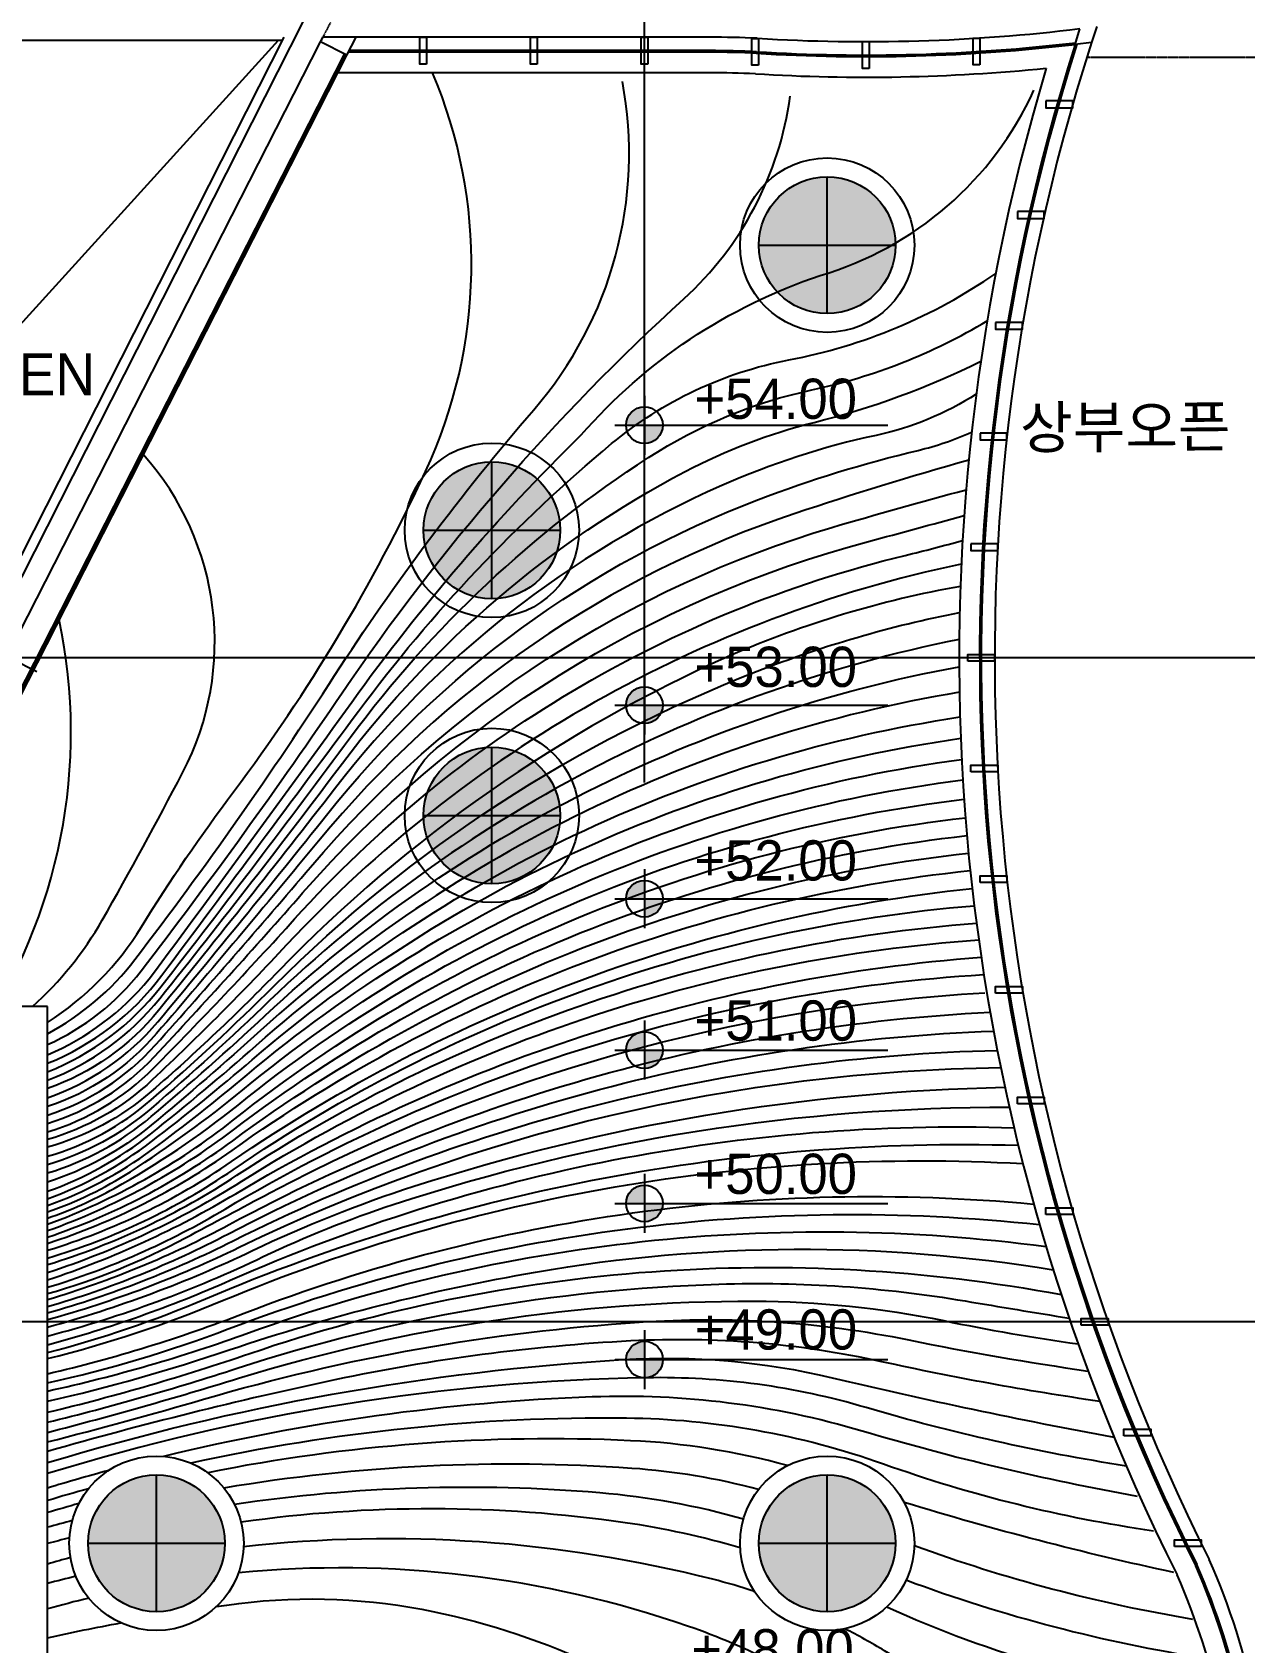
# Model space of a CAD drawing. Header units: metres. Extents: x 630750 to 860239, y 578133 to 726633.
# Drawn here: x 728875 to 746954, y 644627 to 668635 of the extents above; entities that cross this region are included whole.
import ezdxf

# ---------------------------------------------------------------- set-up
doc = ezdxf.new("R2010")
doc.units = ezdxf.units.M
doc.linetypes.add('HIDDEN', pattern=[2, 1, -1])
doc.layers.get('Defpoints').update_dxf_attribs({"color": 8})
doc.layers.add('A-CEN-1', color=1, linetype='Continuous', plot=False)
for name, color, linetype in [('A-ELE-7', 7, 'Continuous'), ('A-ELE9', 9, 'Continuous'), ('A-ETC-1', 7, 'Continuous'), ('A-FIN-5', 8, 'Continuous'), ('A-FLOR-PATT', 23, 'Continuous'), ('A-HAT-1', 9, 'Continuous'), ('A-HAT-253', 253, 'Continuous'), ('A-MULL', 7, 'Continuous'), ('A-STAIR', 4, 'Continuous'), ('A-TXT-M', 3, 'Continuous'), ('A-TXT-S', 3, 'Continuous'), ('A-WIN-GLASS', 4, 'Continuous')]:
    doc.layers.add(name, color=color, linetype=linetype)
doc.styles.add('돋움', font='')
doc.styles.get('돋움').set_extended_font_data('Dotum')

# ---------------------------------------------------------------- blocks, each defined once
blk = doc.blocks.new('MULLION_100X300')
blk.add_lwpolyline([(-100, -50), (-100, 50), (300, 50), (300, -50)], close=True)
blk = doc.blocks.new('SYM_1111')
at = {"layer": 'A-ETC-1'}
h = blk.add_hatch(color=256, dxfattribs=at)
h.paths.add_polyline_path([(-797294.3125, 1544796.3125), (-796884.4375, 1544796.3125), (-796884.4375, 1545206.1875, 0.4142135624)])
h.paths.add_polyline_path([(-796474.5625, 1544796.3125), (-796884.4375, 1544796.3125), (-796884.4375, 1544386.4375, 0.4142135624)])
for p, q in [((-796884.4375, 1545456.1875), (-796884.4375, 1544136.4375)), ((-797544.3125, 1544796.3125), (-791440.5, 1544796.3125))]:
    blk.add_line(p, q, dxfattribs=at)
blk.add_circle((-796884.4375, 1544796.3125), 409.875, dxfattribs=at)

msp = doc.modelspace()

# ---------------------------------------------------------------- hatches: boundary and pattern name
at = {"layer": 'A-HAT-253'}
for points in [[(739708.4, 665460.2, 1), (741748.4, 665460.2, 1)], [(734708.4, 661210.2, 1), (736748.4, 661210.2, 1)], [(734708.4, 656960.2, 1), (736748.4, 656960.2, 1)], [(729708.4, 646110.2, 1), (731748.4, 646110.2, 1)], [(739708.4, 646110.2, 1), (741748.4, 646110.2, 1)]]:
    msp.add_hatch(color=256, dxfattribs=at).paths.add_polyline_path(points)

# ---------------------------------------------------------------- linework, layer by layer
for p, q in [((733173.4, 668491.9, 0), (733208.2, 668560.4, 0)), ((733566.4, 668291.8, 0), (733173.4, 668491.9, 0)), ((733703.1, 668560.4, 0), (733208.2, 668560.4, 0)), ((733566.4, 668291.8, 0), (733703.1, 668560.4, 0))]:
    msp.add_line(p, q)
at = {"color": 0}
for p, q in [((740728.4, 664440.2, 0), (740728.4, 666480.2, 0)), ((739708.4, 665460.2, 0), (741748.4, 665460.2, 0)), ((735728.4, 660190.2, 0), (735728.4, 662230.2, 0)), ((734708.4, 661210.2, 0), (736748.4, 661210.2, 0)), ((735728.4, 655940.2, 0), (735728.4, 657980.2, 0)), ((734708.4, 656960.2, 0), (736748.4, 656960.2, 0)), ((730728.4, 645090.2, 0), (730728.4, 647130.2, 0)), ((740728.4, 645090.2, 0), (740728.4, 647130.2, 0)), ((729708.4, 646110.2, 0), (731748.4, 646110.2, 0)), ((739708.4, 646110.2, 0), (741748.4, 646110.2, 0))]:
    msp.add_line(p, q, dxfattribs=at)
at = {"elevation": 0}
for points in [[(734753.9, 668160.4), (734653.9, 668160.4), (734653.9, 668560.4), (734753.9, 668560.4)], [(736403.2, 668160.4), (736303.2, 668160.4), (736303.2, 668560.4), (736403.2, 668560.4)], [(738054.4, 668160.4), (737954.4, 668160.4), (737954.4, 668560.4), (738054.4, 668560.4)], [(739703.9, 668142.9), (739603.9, 668142.9), (739603.9, 668542.9), (739703.9, 668542.9)], [(741354.3, 668094.9), (741254.3, 668094.9), (741254.3, 668494.9), (741354.3, 668494.9)], [(743003.9, 668148.8), (742903.9, 668148.8), (742903.9, 668548.8), (743003.9, 668548.8)]]:
    msp.add_lwpolyline(points, close=True, dxfattribs=at)
at = {"color": 251, "elevation": 0}
for points in [[(729104.4, 653265.6, 0.137648), (730807.6, 654577.8, 0.0003178), (733739.2, 658514, -0.0593186), (737514.6, 662502, -0.12723), (740156.2, 663749.4, 0.1043665), (743240.3, 665039.1, 0.1030353)], [(742713.5, 660374.2, 0.0580264), (739287.5, 659344.3, 0.0963327), (732549.9, 654643.1, -0.0217368), (730650, 652845.2, -0.1114673), (729104.4, 652016.1)], [(729104.4, 650866.1, 0.0790101), (731878, 652423.1, -0.1398473), (742788.7, 656924.9, -0.1394917)], [(729104.4, 649831.5, 0.0538231), (731160.1, 650663.1, -0.0010123), (732416.7, 651333.3, -0.1079815), (743078, 654316.1, -0.1079815)], [(729104.4, 647312.5, -0.0586206), (737684.3, 648848.6, -0.0733968), (740800.6, 648578.5, 0.0124965), (745006.3, 647690.8, 0.0123925)], [(731622.1, 645166.1, -0.0010002), (731774.8, 645188.7, -0.0832795), (734685.1, 645126.2, -0.1197474), (739393.9, 642989.4, 0.1520197), (743806.1, 641315.4, 0.0429731), (746794.4, 641390.1, 0.0429731)], [(729104.4, 644703.1, -0.0072097), (730194.7, 644924.8, -0.0052243)]]:
    msp.add_lwpolyline(points, format="xyb", dxfattribs=at)
at = {"color": 0}
for centre, radius in [((740728.4, 665460.2, 0), 1300), ((740728.4, 665460.2, 0), 1020), ((735728.4, 661210.2, 0), 1300), ((735728.4, 661210.2, 0), 1020), ((735728.4, 656960.2, 0), 1300), ((735728.4, 656960.2, 0), 1020), ((730728.4, 646110.2, 0), 1300), ((740728.4, 646110.2, 0), 1300), ((730728.4, 646110.2, 0), 1020), ((740728.4, 646110.2, 0), 1020)]:
    msp.add_circle(centre, radius, dxfattribs=at)
at = {"layer": 'A-CEN-1', "linetype": 'Continuous', "ltscale": 0.1}
for p, q in [((738004.4, 657452.7, 0), (738004.4, 706258.8, 0)), ((796986.3, 659310.2, 0), (715754.4, 659310.2, 0)), ((796986.3, 649410.2, 0), (744904.4, 649410.2, 0))]:
    msp.add_line(p, q, dxfattribs=at)
at = {"layer": 'A-CEN-1', "linetype": 'Continuous'}
for p, q in [((733319.4, 669596.6, 0), (726853.4, 656842.8, 0)), ((795684.4, 659310.2, 0), (657202.6, 659310.2, 0)), ((801753.1, 649410.2, 0), (657202.6, 649410.2, 0))]:
    msp.add_line(p, q, dxfattribs=at)
at = {"layer": 'A-ELE-7'}
for p, q in [((729104.4, 654110.2, 0), (728604.4, 654110.2, 0)), ((729104.4, 630126.8, 0), (729104.4, 654110.2, 0))]:
    msp.add_line(p, q, dxfattribs=at)
at = {"layer": 'A-ELE9'}
msp.add_line((732625.8, 668560.2, 0), (728139, 659710.2, 0), dxfattribs=at)
at = {"layer": 'A-FLOR-PATT', "color": 253, "elevation": 0}
for points in [[(729104.4, 653875.7, 0.1135467), (730503.6, 655297.7, -0.0235116), (731877.2, 657313.3, 0.0524593), (734740.3, 662085.6, 0.2121529), (734844.1, 668030.4, 0.2109917)], [(729104.4, 653707, 0.1074822), (730405.3, 654811.5, 0.0198345), (733383.8, 659045.5, -0.0349252), (736352.3, 663005.8, 0.2284666), (737674.3, 667899.9, 0.2212674)], [(729104.4, 653392.4, 0.1196166), (730618.1, 654522.1, 0.0037573), (733640.3, 658650.6, -0.0433213), (737061.1, 662632.4, -0.133218), (740623.5, 665010.2, 0.2181494), (743810.8, 667772.2)], [(729104.4, 653545.1, 0.1249429), (730497.6, 654641.5, 0.0147456), (733497, 658789.8, -0.0590489), (738588.9, 664660.5, 0.1760603), (740176, 667680.3, 0.1681466)], [(729104.4, 653138.2, 0.13352), (730791.8, 654404.5, 0.0058892), (733620.3, 658126.9, -0.0898896), (738061.9, 662293.8, -0.0910227), (740500, 663303.6, 0.0823227), (743113.4, 664333.5, 0.0811704)], [(729104.4, 653013.7, 0.1339696), (730776.1, 654231.2, 0.0072773), (733501.4, 657739.8, -0.110433), (738609.2, 662085.7, -0.0604041), (740531.4, 662818.7, 0.0539857), (743018.5, 663730.9, 0.0539857)], [(742950.4, 663240.5, -0.0896311), (741458.1, 662626, 0.0513377), (739156.4, 661877.5, 0.1244792), (733382.4, 657352.7, -0.0066404), (730761.2, 654055.8, -0.1367194), (729104.4, 652887.7)], [(729104.4, 652752.6, 0.1360926), (730746.5, 653884.6, 0.005884), (733263.5, 656965.6, -0.1341871), (739703.7, 661669.3, -0.0326892), (742083.8, 662402.1, 0.0474635), (742881.8, 662673.8, 0.0455066)], [(728877.8, 654110.2, 0.0788863), (729919.9, 655399.1, 0.0088366), (731118.3, 657597.1, 0.311652), (730533.6, 662336.9)], [(742838.1, 662255.5, 0.0120523), (740251, 661461.2, 0.1409201), (733144.6, 656578.5, -0.0053905), (730728.5, 653707.6, -0.1360724), (729104.4, 652620.4)], [(729104.4, 652493.8, 0.1336037), (730713.1, 653538.2, 0.0062143), (733025.6, 656191.4, -0.1455668), (740798.3, 661253, -0.0072907), (742798.3, 661814.2, -0.007179)], [(729104.4, 652369.6, 0.1308214), (730697.3, 653365, 0.0080798), (732906.7, 655804.3, -0.1487228), (741345.6, 661044.9, 0.0021194), (742769, 661430.6, 0.0020737)], [(729104.4, 652243.5, 0.1248201), (730681.6, 653191.7, 0.0116423), (732787.7, 655417.3, -0.1507974), (741892.9, 660836.7, 0.009174), (742745.3, 661059.7, 0.0088438)], [(742727, 660706.7, 0.1546323), (732668.8, 655030.2, -0.0165405), (730665.8, 653018.5, -0.1186781), (729104.4, 652128.1)], [(729104.4, 651879.1, 0.1081569), (730650.7, 652720.6, 0.0172556), (732482.3, 654421.2, -0.1032239), (739683.1, 659109.4, -0.0444038), (742702.4, 659986.3, -0.0439701)], [(699943.6, 643893.7, 0.1314581), (703698.9, 640975.1, 0.4083216), (718119.7, 646669, -0.2513433), (722685.9, 650204.7, 0.4262954), (729279.1, 659873.8, 0.4262954)], [(742696.1, 659584.7, 0.142752), (732414.5, 654199.3, -0.0139934), (730648.4, 652592.8, -0.1063956), (729104.4, 651753.1)], [(729104.4, 651630.3, 0.1021123), (730649, 652470.1, 0.0120918), (732347.4, 653976.9, -0.1430819), (742695.1, 659176.4, -0.1427054)], [(742699.2, 658796.5, 0.1435112), (732281, 653755.1, -0.0111253), (730650.5, 652343.7, -0.0939936), (729104.4, 651491.4)], [(729104.4, 651357, 0.0824495), (730639, 652210.6, 0.0127872), (732215.4, 653532.2, -0.1443377), (742707.7, 658427.9, -0.1439611)], [(729104.4, 651243.4, 0.0743909), (730652.3, 652098.4, 0.0141932), (732154.9, 653317.4, -0.1429625), (742718.6, 658110.3, -0.1425909)], [(729104.4, 651147.2, 0.0740854), (730659.7, 651975, 0.015295), (732077.6, 653092.8, -0.142218), (742732.7, 657795.3, -0.1418504)], [(729104.4, 651051.1, 0.0601157), (730338.4, 651648.8, 0.0290302), (732010, 652865.5, -0.1412665), (742749.5, 657489.4, -0.1409034)], [(729104.4, 650956.9, 0.0429864), (730097.1, 651400.6, 0.0431403), (731943.7, 652643.4, -0.1409942), (742768.2, 657200.9, -0.1406337)], [(729104.4, 650771.1, 0.0770729), (731874.7, 652273.9, -0.1356025), (742810.8, 656658.9, -0.1352573)], [(729104.4, 650673.1, 0.0775659), (731864.2, 652111.6, -0.1321408), (742834.7, 656398.8, -0.1318043)], [(729104.4, 650581.6, 0.0763154), (731855.7, 651967.9, -0.129117), (742861, 656138.5, -0.128788)], [(729104.4, 650478.1, 0.0763324), (731847.4, 651800.8, -0.1248714), (742890.1, 655872.2, -0.1245532)], [(729104.4, 650362.6, 0.0786321), (731869.4, 651678, -0.1301217), (742920.6, 655614.7, -0.1297888)], [(729104.4, 650263.9, 0.0707976), (731927.8, 651595.5, -0.1274746), (742953.8, 655353.3, -0.1271459)], [(729104.4, 650147.4, 0.0619321), (732001, 651507.7, -0.1238371), (742987.6, 655104.1, -0.1235151)], [(729104.4, 650035.4, 0.0541604), (731909.8, 651321.8, -0.1159807), (743024.5, 654848.2, -0.1156817)], [(729104.4, 649926.3, 0.0613552), (731751.3, 651092.9, -0.1195557), (743064.2, 654588.7, -0.1192516)], [(729104.4, 649743.4, 0.0510258), (731813.3, 650863.2, -0.111415), (743157.9, 654027.7, -0.1111291)], [(729104.4, 649639, 0.0499974), (731799.9, 650723.6, -0.1122736), (743209.3, 653744.8, -0.1119851)], [(729104.4, 649545.7, 0.0477191), (731870.1, 650619.3, -0.1111853), (743264.2, 653458.1, -0.1108971)], [(729104.4, 649444.3, 0.0449736), (731961.7, 650523.1, -0.1100843), (743315.8, 653201.1, -0.1097962)], [(729104.4, 649332.3, 0.0442851), (732161.9, 650475, -0.0335913), (734565.1, 651432.3, -0.0731553), (743377.7, 652907.2, -0.0729052)], [(729104.4, 649198.9, 0.0468509), (732321, 650383.1, -0.032381), (734256.4, 651159.8, -0.0803623), (743443.4, 652609.8, -0.0800964)], [(729104.4, 649068.3, 0.0379257), (731826.4, 650030.9, -0.1122167), (743513.9, 652305.5, -0.1119239)], [(729104.4, 648954, 0.036848), (731458.8, 649755.4, -0.1079604), (743577.3, 652043.5, -0.107688)], [(729104.4, 648862.5, 0.0371369), (731714.4, 649728.2, -0.1129919), (743646.1, 651769.8, -0.1126984)], [(729104.4, 648636.9, 0.0342148), (732034, 649540.4, -0.1156013), (743803, 651167.2, -0.1153312)], [(729104.4, 648503.9, 0.0370454), (731796, 649304.8, -0.1182292), (743894.4, 650860.5, -0.117915)], [(729104.4, 648380.3, 0.0330072), (732099.3, 649247.3, -0.120579), (743991.1, 650533.6, -0.1202472)], [(729104.4, 648226.5, 0.0245672), (731813.9, 648994, -0.0382987), (736379.8, 650153.2, -0.084076), (744098.2, 650186.3, -0.0837099)], [(729104.4, 648062.9, 0.0229698), (732119.3, 648939.8, -0.1289692), (744216.8, 649818.3, -0.1286056)], [(729104.4, 647915.1, 0.0185575), (731930.6, 648720.1, -0.0710542), (739113.4, 649973.3, -0.0495693), (742783.4, 649722.7, 0.0018492), (744334.9, 649466.7, 0.0018092)], [(729104.4, 647763.4, 0.0111397), (731950.1, 648569.8, -0.0752064), (739642.2, 649718.9, -0.0502495), (742465.9, 649429.2, 0.0155201), (744469.7, 649081.8, 0.0152614)], [(729104.4, 647621.6, 0.0086671), (731430.2, 648257.9, -0.0547664), (737925.1, 649406, -0.0681639), (741944.2, 649142.1, 0.0149159), (744616.1, 648678.4, 0.0147348)], [(744790.8, 648225.4, -0.0184036), (741542.3, 648817.1, 0.0674096), (737800.1, 649126, 0.0392517), (733389.5, 648546.2, 0.0173748), (729104.4, 647479.7)], [(745188.1, 647261.3, -0.0330272), (741311.4, 648132.7, 0.0762053), (738036.1, 648577.7, 0.0709164), (729104.4, 647148.4)], [(745355.3, 646808.6, -0.0278365), (741247.8, 647783.1, 0.0816098), (737225.3, 648291.7, 0.0503363), (730833.5, 647406)], [(745594, 646292.7, -0.0497128), (741565.8, 647290.5, 0.083028), (737734, 647973.8, 0.0568539), (731242.5, 647304.3)], [(740138.1, 647268.5, 0.0557538), (737797.6, 647640.1, 0.0608945), (731491.6, 647162.6, 0.0608945)], [(739705.6, 646912.6, 0.0472669), (737813.5, 647226.9, 0.0592449), (731734.5, 646933.5, 0.0592449)], [(730011.7, 647194.8, 0.0073447), (729104.4, 646934.5)], [(729714.9, 646924.5, 0.0055203), (729104.4, 646747.5)], [(739479.1, 646469.8, 0.0486073), (737336.6, 646861.4, 0.0576359), (731892.1, 646689.7, 0.0576359)], [(729571.2, 646702.6, 0.004663), (729104.4, 646567.2)], [(739430.2, 646040.6, 0.0364774), (737718.1, 646416.4, 0.0709875), (731989.8, 646424.6, 0.0709875)], [(745894.7, 645676.3, -0.0215876), (741876.6, 646719.9)], [(729473, 646448, 0.0037041), (729104.4, 646348.5)], [(729430.9, 646191.7, 0.0035632), (729104.4, 646104.9)], [(739643.5, 645393.9, 0.0169821), (739021.9, 645574.1, 0.089736), (732027.4, 646059.1, 0.089736)], [(746178.1, 644976.8, -0.0461159), (742027.8, 646071.6)], [(729445.9, 645897.2, 0.0043789), (729104.4, 645800)], [(729525, 645618.4, 0.0055118), (729104.4, 645511)], [(746763.5, 642238.6, -0.0804137), (743554.9, 642488.5, -0.0956409), (741122.3, 643600.9, 0.0717905), (738657.9, 644872.3, 0.1076219), (731951.9, 645670.8)], [(746368.5, 644394.1, -0.0503701), (741905.4, 645558.3)], [(729717.1, 645293.3, 0.0099866), (729104.4, 645131)], [(746527.3, 643788.3, -0.0795146), (741616, 645160.4)], [(746672.8, 643028.8, -0.1292831), (741581.7, 644509.4, 0.0177625), (740989.2, 644836.6)]]:
    msp.add_lwpolyline(points, format="xyb", dxfattribs=at)
at = {"layer": 'A-HAT-1', "linetype": 'HIDDEN'}
for p, q in [((733662.4, 669452.1, 0), (733173.4, 668491.9, 0)), ((747704.4, 668260.2, 0), (744600.5, 668260.2, 0))]:
    msp.add_line(p, q, dxfattribs=at)
at = {"layer": 'A-HAT-1', "color": 8}
msp.add_line((732544.4, 668510.2, 0), (724304.4, 659460.2, 0), dxfattribs=at)
at = {"layer": 'A-HAT-253'}
for p, q in [((728548.9, 659411.7, 0), (733173.4, 668491.9, 0)), ((728647.8, 658724.7, 0), (733529.8, 668310.4, 0))]:
    msp.add_line(p, q, dxfattribs=at)
at = {"layer": 'A-MULL'}
for p, q in [((744425.8, 668454.1, 0), (744497, 668687.8, 0)), ((744669.6, 668480.5, 0), (744425.8, 668454.1, 0))]:
    msp.add_line(p, q, dxfattribs=at)
msp.add_arc((773053.7, 659309.9, 0), 29828.8, 161.6107, 162.09488, dxfattribs=at)
at = {"layer": 'A-STAIR'}
msp.add_line((732600.5, 668510.2, 0), (724304.4, 668510.2, 0), dxfattribs=at)
at = {"layer": 'A-WIN-GLASS', "color": 9}
for p, q in [((738974.4, 668560.4, 0), (733703.1, 668560.4, 0)), ((738974.4, 668030.4, 0), (733433.2, 668030.4, 0))]:
    msp.add_line(p, q, dxfattribs=at)
at = {"layer": 'A-WIN-GLASS'}
for p, q in [((728659.6, 658710.2, 0), (733545, 668302.7, 0)), ((728674.3, 658686.2, 0), (733566.4, 668291.8, 0)), ((738974.4, 668336.4, 0), (733589.1, 668336.4, 0)), ((738974.4, 668360.4, 0), (733601.3, 668360.4, 0))]:
    msp.add_line(p, q, dxfattribs=at)
at = {"layer": 'A-WIN-GLASS', "color": 9}
for centre, radius, start, end in [((741306.4, 694910.2, 0), 26415.4, 266.48111, 276.93788), ((738974.4, 652460.4, 0), 16100, 87.46999, 90), ((773053.7, 659309.9, 0), 29828.8, 162.09488, 206.78509), ((738974.4, 652460.4, 0), 15570, 87.48659, 90), ((741306.4, 694910.2, 0), 26945.4, 266.49097, 275.72662), ((773053.7, 659309.9, 0), 30358.8, 163.17083, 206.75777), ((736353.7, 641444.9, 0), 11000, 0.00177, 23.70766), ((736353.7, 641444.9, 0), 10470, 0.00177, 23.63105)]:
    msp.add_arc(centre, radius, start, end, dxfattribs=at)
at = {"layer": 'A-WIN-GLASS'}
for centre, radius, start, end in [((741306.4, 694910.2, 0), 26639.4, 266.48111, 276.72465), ((741306.4, 694910.2, 0), 26615.4, 266.48111, 276.74731), ((773053.7, 659309.9, 0), 30052.8, 162.28559, 206.77478), ((773054.4, 659310.2, 0), 30028.8, 162.26587, 206.74702), ((738974.4, 652460.4, 0), 15900, 87.46999, 90), ((738974.4, 652460.4, 0), 15876, 87.46999, 90), ((736353.7, 641443.2, 0), 10776.7, 0.01075, 23.68758), ((736353.7, 641443.2, 0), 10800.7, 0.01073, 23.76484)]:
    msp.add_arc(centre, radius, start, end, dxfattribs=at)
at = {"layer": 'Defpoints'}
msp.add_line((728942.1, 659101.6, 0), (728571.4, 659290.4, 0), dxfattribs=at)

# ---------------------------------------------------------------- block references
at = {"layer": 'A-FIN-5', "xscale": 0.6666666667442769, "yscale": 0.6666666667442769, "zscale": 0.6666666667442769}
for p in [(1269258.9, -367087.2, 0), (1269258.7, -371260.1, 0), (1269258.7, -374145.7, 0), (1269258.9, -376402.9, 0), (1269258.7, -378687.5, 0), (1269261.2, -381015.6, 0)]:
    msp.add_blockref('SYM_1111', p, dxfattribs=at)
at = {"layer": 'A-MULL', "xscale": -1, "rotation": 180}
for p in [(744089.1, 667560.2, 0), (744089.1, 667560.2, 0), (743664.9, 665910.2, 0), (743339.1, 664260.2, 0), (743108.6, 662610.2, 0), (742970.5, 660960.2, 0)]:
    msp.add_blockref('MULLION_100X300', p, dxfattribs=at)
at = {"layer": 'A-MULL'}
for p in [(742924.9, 659310.2, 0), (742970.5, 657660.2, 0), (742970.5, 657660.2, 0), (743108.6, 656010.2, 0), (743108.6, 656010.2, 0), (743339.1, 654360.2, 0), (743339.1, 654360.2, 0), (743664.9, 652710.2, 0), (743664.9, 652710.2, 0), (743664.9, 652710.2, 0), (743664.9, 652710.2, 0), (744089.1, 651060.2, 0), (744089.1, 651060.2, 0), (744616.3, 649410.2, 0), (744616.3, 649410.2, 0), (745252.4, 647760.2, 0), (745252.4, 647760.2, 0), (746005.2, 646110.2, 0), (746005.2, 646110.2, 0)]:
    msp.add_blockref('MULLION_100X300', p, dxfattribs=at)

# ---------------------------------------------------------------- texts
at = {"layer": 'A-TXT-M', "style": '돋움'}
for s, p in [('+54.00', (738749, 662871.5, 0)), ('+53.00', (738749.1, 658875.7, 0)), ('+52.00', (738749.1, 655990, 0)), ('+51.00', (738749.6, 653602.9, 0)), ('+50.00', (738749.1, 651318.2, 0)), ('+49.00', (738751.6, 648998, 0)), ('+48.00', (738702.3, 644230.4, 0))]:
    msp.add_text(s, height=600, rotation=0, dxfattribs=at).set_placement(p)
at = {"layer": 'A-TXT-S', "color": 3, "style": '돋움'}
for s, rotation, p in [('OPEN', 0.00001, (727494.3, 663221.2)), ('상부오픈', 0.41974, (743606.5, 662430.4))]:
    msp.add_text(s, height=625, rotation=rotation, dxfattribs=at).set_placement(p)

doc.saveas('drawing.dxf')
